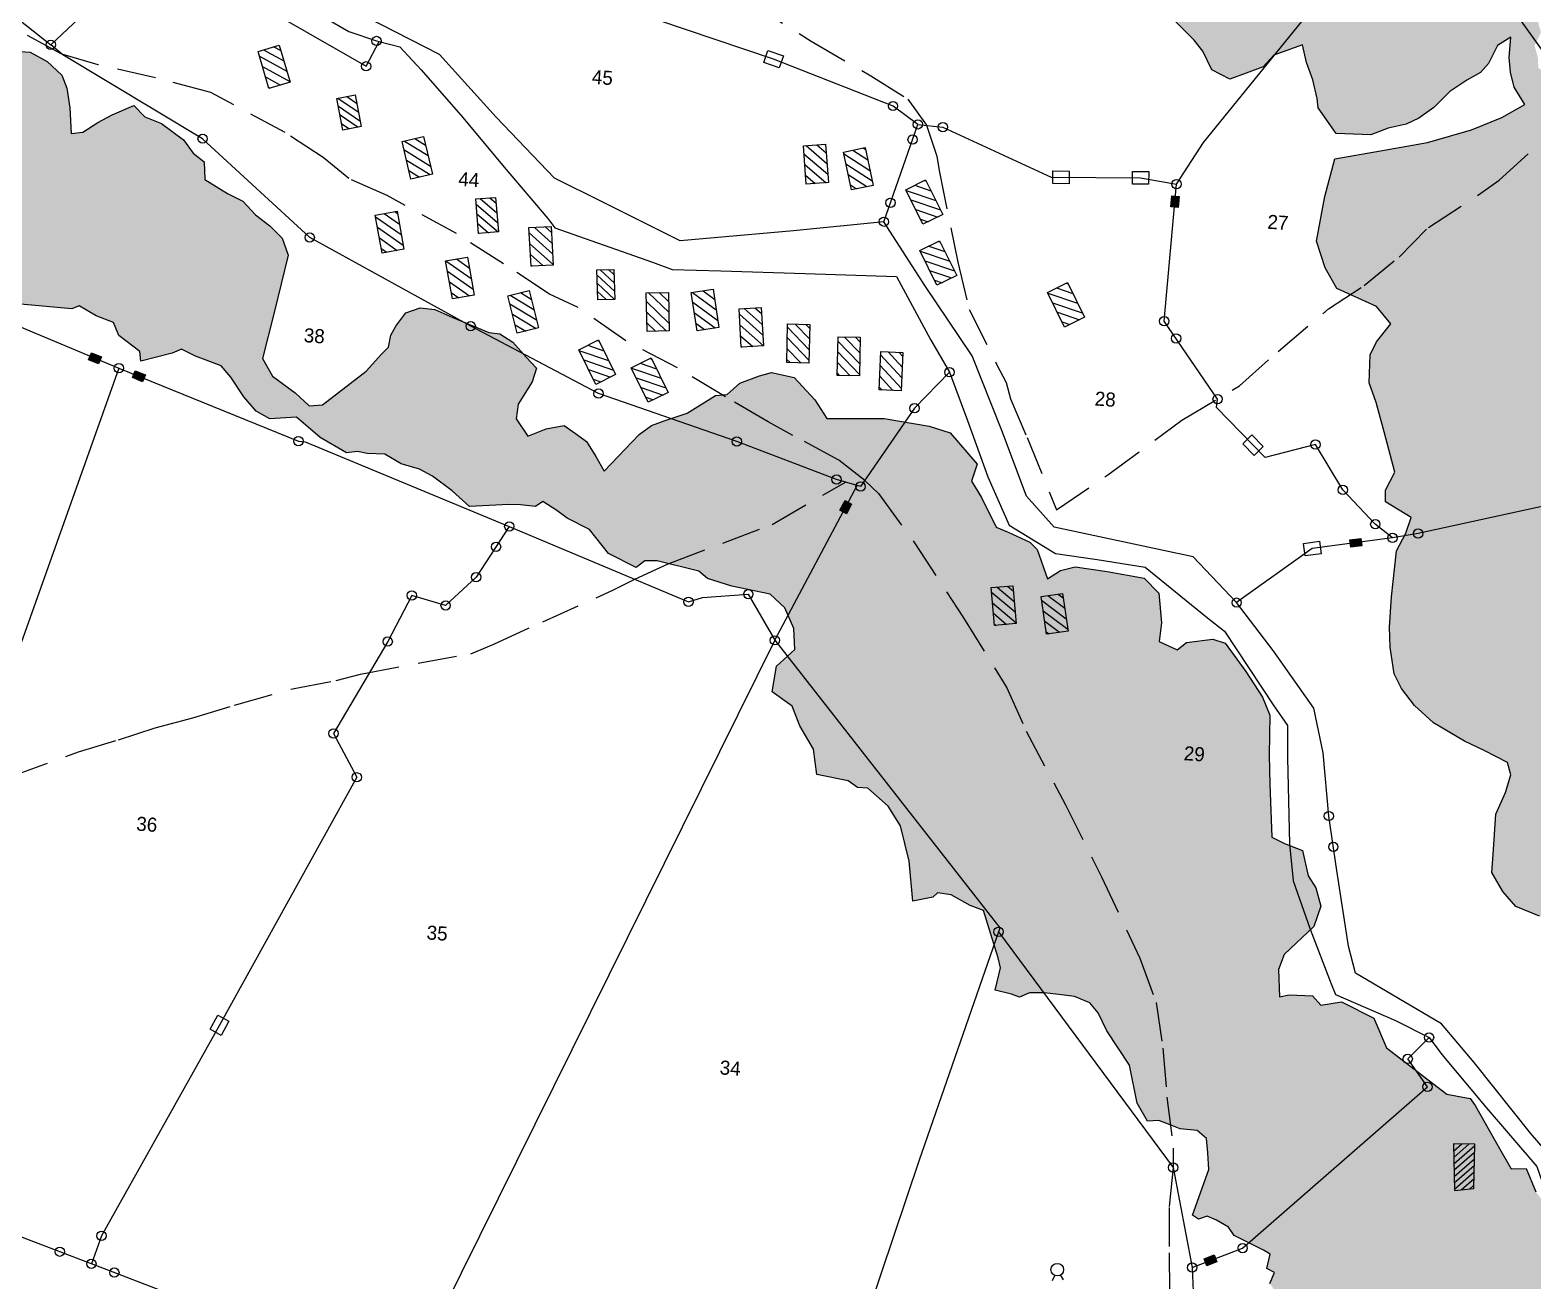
# Model space of a CAD drawing. Header units: metres. Extents: x 316291 to 322492, y 1878982 to 1885656.
# Drawn here: x 319795 to 320796, y 1881204 to 1882037 of the extents above; entities that cross this region are included whole.
import ezdxf

# ---------------------------------------------------------------- set-up
doc = ezdxf.new("R2010")
doc.units = ezdxf.units.M
doc.linetypes.add('DASHED', pattern=[0.75, 0.5, -0.25])
for name, color, linetype in [('LINE_FOOTPATH', 1, 'DASHED'), ('OTHERS', 1, 'Continuous'), ('POLY_HATCH', 12, 'Continuous'), ('POLY_PARCEL', 6, 'Continuous'), ('POLY_WATER', 4, 'Continuous'), ('SYM_STONE', 1, 'Continuous'), ('SYM_WELL', 1, 'Continuous'), ('TEXT_PARCEL', 7, 'Continuous'), ('VILLAGE BOUNDRY', 3, 'Continuous')]:
    doc.layers.add(name, color=color, linetype=linetype)
doc.styles.add('TEXT_MAP', font='')
doc.styles.get('TEXT_MAP').set_extended_font_data('Kruti Dev 050')
pattern_1 = [(0, (320060.2069, 1882012.824), (1.875, 1.875), [1.875, -1.875]), (90, (320062.0819, 1882012.824), (-1.875, 1.875), [1.875, -1.875])]

# ---------------------------------------------------------------- blocks, each defined once
blk = doc.blocks.new('STONE')
blk.add_circle((0, 0), 0.851)
blk = doc.blocks.new('STONESQUAREFILLED')
blk.add_hatch(color=256).paths.add_polyline_path([(0.7, -0.48), (0.7, 0.48), (-0.7, 0.48), (-0.7, -0.48)])
blk.add_lwpolyline([(-0.7, 0.48), (0.7, 0.48), (0.7, -0.48), (-0.7, -0.48)], close=True)
blk = doc.blocks.new('STONESQUARE')
at = {"layer": 'SYM_STONE'}
for p, q in [((-1.04, 0.81), (1.04, 0.81)), ((-1.04, -0.81), (-1.04, 0.81)), ((1.04, 0.81), (1.04, -0.81)), ((1.04, -0.81), (-1.04, -0.81))]:
    blk.add_line(p, q, dxfattribs=at)
blk = doc.blocks.new('MOTWELL')
for points in [[(-1.54, 2.96), (-0.8, 1.55)], [(1.54, 2.96), (0.8, 1.55)]]:
    blk.add_lwpolyline(points)
blk.add_circle((0, 0), 1.74)
blk = doc.blocks.new('3451')
at = {"layer": 'OTHERS'}
h = blk.add_hatch(dxfattribs=at)
h.set_pattern_fill('ANSI31', color=256, scale=7.789013, angle=-69.7254, style=0)
h.set_pattern_definition([(335.27461, (320383.9502, 1883729.292), (0.40723845, 0.8843673), [])])
h.paths.add_polyline_path([(320236.01, 1882263.64), (320238.66, 1882264.62), (320236.95, 1882269.26), (320234.29, 1882268.28)])
h = blk.add_hatch(dxfattribs=at)
h.set_pattern_fill('ANSI31', color=256, scale=6.525753, angle=-75.089, style=0)
h.set_pattern_definition([(329.91096, (320484.0323, 1883469.93255), (0.4089569, 0.70579877), [])])
h.paths.add_polyline_path([(320245.84, 1882258.95), (320248.13, 1882259.56), (320247.07, 1882263.57), (320244.78, 1882262.96)])
h = blk.add_hatch(dxfattribs=at)
h.set_pattern_fill('ANSI31', color=256, scale=7.789013, angle=-81.7855, style=0)
h.set_pattern_definition([(323.21445, (320756.4515, 1883658.4658), (0.58302865, 0.7797604), [])])
h.paths.add_polyline_path([(320305.54, 1882256.08), (320308.35, 1882256.48), (320307.64, 1882261.38), (320304.84, 1882260.97)])
h = blk.add_hatch(dxfattribs=at)
h.set_pattern_fill('ANSI31', color=256, scale=7.789013, angle=-74.0379, style=0)
h.set_pattern_definition([(330.96207, (320569.1104, 1883706.1201), (0.4725871, 0.85124034), [])])
h.paths.add_polyline_path([(320311.37, 1882255.75), (320314.1, 1882256.52), (320312.74, 1882261.28), (320310.01, 1882260.5)])
h = blk.add_hatch(dxfattribs=at)
h.set_pattern_fill('ANSI31', color=256, scale=7.789013, angle=-72.7528, style=0)
h.set_pattern_definition([(332.247164, (320480.0964, 1883709.0718), (0.4533773, 0.86162504), [])])
h.paths.add_polyline_path([(320254.95, 1882253.28), (320257.66, 1882254.12), (320256.19, 1882258.84), (320253.49, 1882258)])
h = blk.add_hatch(dxfattribs=at)
h.set_pattern_fill('ANSI31', color=256, scale=7.789013, angle=-59.7734, style=0)
h.set_pattern_definition([(345.22661, (320213.2333, 1883721.138), (0.2482716, 0.94144033), [])])
h.paths.add_polyline_path([(320320.81, 1882251.98), (320323.26, 1882253.4), (320320.77, 1882257.67), (320318.32, 1882256.25)])
h = blk.add_hatch(dxfattribs=at)
h.set_pattern_fill('ANSI31', color=256, scale=7.010111, angle=-81.5509, style=0)
h.set_pattern_definition([(323.44908, (320664.7137, 1883510.7119), (0.52184755, 0.70392725), [])])
h.paths.add_polyline_path([(320264.07, 1882246.91), (320266.59, 1882247.29), (320265.94, 1882251.69), (320263.41, 1882251.31)])
h = blk.add_hatch(dxfattribs=at)
h.set_pattern_fill('ANSI31', color=256, scale=7.789013, angle=-76.015, style=0)
h.set_pattern_definition([(328.98501, (320559.5288, 1883684.1954), (0.501673, 0.8344297), [])])
h.paths.add_polyline_path([(320251.91, 1882243.58), (320254.66, 1882244.26), (320253.46, 1882249.06), (320250.71, 1882248.38)])
h = blk.add_hatch(dxfattribs=at)
h.set_pattern_fill('ANSI31', color=256, scale=7.789013, angle=-83.0531, style=0)
h.set_pattern_definition([(321.94687, (320752.8869, 1883635.2719), (0.6001356, 0.766672), [])])
h.paths.add_polyline_path([(320271.07, 1882243.2), (320273.88, 1882243.54), (320273.28, 1882248.45), (320270.47, 1882248.11)])
h = blk.add_hatch(dxfattribs=at)
h.set_pattern_fill('ANSI31', color=256, scale=7.789013, angle=-59.7734, style=0)
h.set_pattern_definition([(345.22661, (320215.5511, 1883713.4743), (0.2482716, 0.94144033), [])])
h.paths.add_polyline_path([(320323.13, 1882244.31), (320325.58, 1882245.74), (320323.09, 1882250.01), (320320.64, 1882248.58)])
h = blk.add_hatch(dxfattribs=at)
h.set_pattern_fill('ANSI31', color=256, scale=7.789013, angle=-59.7734, style=0)
h.set_pattern_definition([(345.22661, (320232.2412, 1883709.2409), (0.2482716, 0.94144033), [])])
h.paths.add_polyline_path([(320339.82, 1882240.08), (320342.27, 1882241.5), (320339.78, 1882245.78), (320337.33, 1882244.35)])
h = blk.add_hatch(dxfattribs=at)
h.set_pattern_fill('ANSI31', color=256, scale=7.789013, angle=-75.8562, style=0)
h.set_pattern_definition([(329.143755, (320564.9391, 1883679.7959), (0.49935927, 0.8358164), [])])
h.paths.add_polyline_path([(320261.31, 1882238.33), (320264.06, 1882239.02), (320262.85, 1882243.82), (320260.1, 1882243.13)])
h = blk.add_hatch(dxfattribs=at)
h.set_pattern_fill('ANSI31', color=256, scale=6.069479, angle=-84.1913, style=0)
h.set_pattern_definition([(320.80873, (320676.8161, 1883316.54746), (0.4794215, 0.5880117), [])])
h.paths.add_polyline_path([(320279.89, 1882239.47), (320282.09, 1882239.69), (320281.7, 1882243.52), (320279.5, 1882243.3)])
h = blk.add_hatch(dxfattribs=at)
h.set_pattern_fill('ANSI31', color=256, scale=7.789013, angle=-84.9478, style=0)
h.set_pattern_definition([(320.0522, (320814.0565, 1883611.2455), (0.62515534, 0.7464111), [])])
h.paths.add_polyline_path([(320286.47, 1882235.87), (320289.29, 1882236.12), (320288.86, 1882241.04), (320286.04, 1882240.79)])
h = blk.add_hatch(dxfattribs=at)
h.set_pattern_fill('ANSI31', color=256, scale=7.789013, angle=-77.5372, style=0)
h.set_pattern_definition([(327.462846, (320638.6371, 1883668.3429), (0.52366155, 0.8208089), [])])
h.paths.add_polyline_path([(320292.86, 1882236.4), (320295.62, 1882237.02), (320294.56, 1882241.84), (320291.79, 1882241.23)])
h = blk.add_hatch(dxfattribs=at)
h.set_pattern_fill('ANSI31', color=256, scale=7.789013, angle=-71.9596, style=0)
h.set_pattern_definition([(333.04043, (320474.8494, 1883693.2721), (0.4414049, 0.86781934), [])])
h.paths.add_polyline_path([(320269.88, 1882234.5), (320272.57, 1882235.38), (320271.04, 1882240.08), (320268.35, 1882239.21)])
h = blk.add_hatch(dxfattribs=at)
h.set_pattern_fill('ANSI31', color=256, scale=7.789013, angle=-82.8212, style=0)
h.set_pattern_definition([(322.17881, (320774.8406, 1883628.6868), (0.59702706, 0.7690952), [])])
h.paths.add_polyline_path([(320298.66, 1882234.68), (320301.47, 1882235.03), (320300.85, 1882239.94), (320298.04, 1882239.58)])
h = blk.add_hatch(dxfattribs=at)
h.set_pattern_fill('ANSI31', color=256, scale=7.789013, angle=-87.2195, style=0)
h.set_pattern_definition([(317.78053, (320886.3091, 1883586.4937), (0.6542501, 0.72104475), [])])
h.paths.add_polyline_path([(320304.62, 1882233.11), (320307.45, 1882233.24), (320307.21, 1882238.18), (320304.38, 1882238.05)])
h = blk.add_hatch(dxfattribs=at)
h.set_pattern_fill('ANSI31', color=256, scale=7.789013, angle=-87.257, style=0)
h.set_pattern_definition([(317.74298, (320893.7493, 1883584.9094), (0.6547225, 0.7206158), [])])
h.paths.add_polyline_path([(320311.18, 1882231.9), (320314.01, 1882232.04), (320313.77, 1882236.98), (320310.94, 1882236.84)])
h = blk.add_hatch(dxfattribs=at)
h.set_pattern_fill('ANSI31', color=256, scale=7.789013, angle=-88.4502, style=0)
h.set_pattern_definition([(316.54981, (320927.2803, 1883570.9895), (0.66958605, 0.70682617), [])])
h.paths.add_polyline_path([(320316.66, 1882230.41), (320319.49, 1882230.49), (320319.36, 1882235.43), (320316.53, 1882235.35)])
h = blk.add_hatch(dxfattribs=at)
h.set_pattern_fill('ANSI31', color=256, scale=7.789013, angle=-59.7734, style=0)
h.set_pattern_definition([(345.22661, (320172.8005, 1883697.8219), (0.2482716, 0.94144033), [])])
h.paths.add_polyline_path([(320280.38, 1882228.66), (320282.83, 1882230.08), (320280.34, 1882234.36), (320277.89, 1882232.93)])
h = blk.add_hatch(dxfattribs=at)
h.set_pattern_fill('ANSI31', color=256, scale=7.789013, angle=-59.7734, style=0)
h.set_pattern_definition([(345.22661, (320179.6742, 1883695.9858), (0.2482716, 0.94144033), [])])
h.paths.add_polyline_path([(320287.25, 1882226.82), (320289.7, 1882228.25), (320287.21, 1882232.52), (320284.77, 1882231.1)])
h = blk.add_hatch(dxfattribs=at)
h.set_pattern_fill('ANSI31', color=256, scale=7.67602, angle=-81.0459, style=0)
h.set_pattern_definition([(323.954126, (320759.9345, 1883588.9618), (0.56460275, 0.775802), [])])
h.paths.add_polyline_path([(320333.45, 1882201.3), (320336.2, 1882201.73), (320335.44, 1882206.54), (320332.69, 1882206.11)])
h = blk.add_hatch(dxfattribs=at)
h.set_pattern_fill('ANSI31', color=256, scale=7.67602, angle=-77.7656, style=0)
h.set_pattern_definition([(327.23435, (320686.5847, 1883610.4402), (0.51928676, 0.8068372), [])])
h.paths.add_polyline_path([(320340.2, 1882200.64), (320342.92, 1882201.24), (320341.89, 1882206), (320339.16, 1882205.41)])
at = {"layer": 'POLY_HATCH', "ltscale": 10}
h = blk.add_hatch(dxfattribs=at)
h.set_pattern_fill('ZIGZAG', color=256, scale=15, style=0)
h.set_pattern_definition(pattern_1)
h.paths.add_polyline_path([(320413.72, 1882243.74), (320413.55, 1882245.48), (320413.72, 1882246.62), (320411.37, 1882250.85), (320409.92, 1882251.86), (320408.41, 1882253.8), (320407.71, 1882255.82), (320407.6, 1882257.43), (320407.84, 1882259.5), (320408.14, 1882260.98), (320409.15, 1882265.01), (320408.51, 1882266.68), (320408.41, 1882265.34), (320407.5, 1882264.07), (320406.33, 1882263.8), (320405.49, 1882262.93), (320403.1, 1882262.19), (320401.66, 1882262.39), (320400.55, 1882263.87), (320400.11, 1882265.27), (320400.08, 1882268.83), (320399.54, 1882273.12), (320399.1, 1882276.68), (320398.13, 1882277.35), (320397.96, 1882278.69), (320397.45, 1882280.17), (320398.16, 1882281.91), (320397.79, 1882282.92), (320397.22, 1882285.2), (320395.57, 1882285.53), (320394.06, 1882285.94), (320392.48, 1882286.2), (320390.7, 1882287.75), (320388.72, 1882289.22), (320386.94, 1882292.17), (320384.82, 1882294.32), (320383.31, 1882296.74), (320377.63, 1882303.58), (320375.78, 1882304.05), (320374.47, 1882303.98), (320371.07, 1882304.85), (320367.34, 1882307), (320365.16, 1882308.81), (320364.32, 1882310.49), (320363.07, 1882311.63), (320360.15, 1882311.76), (320357.09, 1882312.17), (320354.37, 1882312.43), (320351.38, 1882312.9), (320348.45, 1882313.31), (320346.27, 1882314.38), (320344.02, 1882316.19), (320341.83, 1882315.12), (320338.37, 1882315.92), (320335.38, 1882316.66), (320331.92, 1882317.8), (320329.4, 1882317.2), (320327.89, 1882317.53), (320322.61, 1882316.12), (320321.37, 1882315.65), (320319.05, 1882315.99), (320317.6, 1882316.86), (320313.91, 1882318.67), (320311.45, 1882318.94), (320310.48, 1882320.22), (320308.29, 1882321.22), (320307.18, 1882321.63), (320305.47, 1882321.63), (320303.82, 1882322.56), (320302.58, 1882323.7), (320300.6, 1882324.44), (320300.46, 1882326.52), (320299.35, 1882327.33), (320298.11, 1882329.07), (320296.73, 1882330.08), (320294.28, 1882332.9), (320292.63, 1882334.51), (320289.78, 1882335.31), (320288.06, 1882336.32), (320284.67, 1882337.39), (320281.54, 1882339.67), (320279.16, 1882341.95), (320277.17, 1882345.31), (320275.73, 1882349.06), (320274.55, 1882349.47), (320271.83, 1882351.14), (320268.5, 1882352.35), (320265.17, 1882355.03), (320262.52, 1882357.45), (320261.14, 1882359.46), (320258.76, 1882362.75), (320256.84, 1882363.08), (320253.11, 1882363.69), (320251.8, 1882363.28), (320250.22, 1882364.02), (320248.64, 1882364.49), (320247.13, 1882365.5), (320246.09, 1882366.57), (320244.3, 1882370.06), (320243.97, 1882373.41), (320243.53, 1882374.89), (320240.54, 1882371.94), (320237.08, 1882371), (320235.77, 1882372.47), (320234.39, 1882372.41), (320233.62, 1882373.28), (320232.17, 1882373.68), (320231.13, 1882373.28), (320228.31, 1882368.65), (320227.2, 1882367.18), (320224.34, 1882367.91), (320221.48, 1882367.51), (320219.7, 1882368.25), (320216.71, 1882369.25), (320214.53, 1882371.8), (320211.81, 1882372.27), (320209.22, 1882372.27), (320207.81, 1882374.62), (320204.14, 1882380.79), (320202.56, 1882381.2), (320201.66, 1882381.93), (320201.09, 1882383.48), (320200.72, 1882384.55), (320201.15, 1882386.43), (320201.25, 1882388.11), (320200.82, 1882390.72), (320199.81, 1882394.81), (320198.77, 1882394.61), (320197.79, 1882395.15), (320196.48, 1882394.95), (320191.98, 1882395.82), (320190.73, 1882396.36), (320188.95, 1882398.03), (320188.11, 1882399.44), (320187.54, 1882400.72), (320187.44, 1882402.13), (320185.19, 1882403), (320183.14, 1882402.39), (320181.36, 1882401.93), (320179.78, 1882402.8), (320178, 1882403.33), (320176.69, 1882405.08), (320174.7, 1882405.68), (320173.86, 1882406.89), (320173.29, 1882407.96), (320172.22, 1882406.96), (320171.68, 1882402.46), (320172.07, 1882401.09), (320173.43, 1882398.68), (320174.69, 1882396.37), (320176.75, 1882395.57), (320178.51, 1882395.37), (320181.08, 1882395.57), (320182.73, 1882393.46), (320183.99, 1882390.05), (320188.87, 1882387.24), (320193.65, 1882387.04), (320197.92, 1882389.15), (320199.38, 1882389.95), (320198.93, 1882387.34), (320199.08, 1882385.43), (320196.36, 1882381.42), (320196.71, 1882378.91), (320199.28, 1882373.69), (320198.12, 1882370.28), (320195.96, 1882367.16), (320193.6, 1882364.76), (320193.04, 1882362.55), (320189.27, 1882361.95), (320183.29, 1882366.96), (320181.93, 1882364.45), (320180.57, 1882362.65), (320179.52, 1882361.04), (320180.27, 1882357.43), (320181.23, 1882355.42), (320183.24, 1882350.2), (320185.2, 1882348.7), (320187.86, 1882347.99), (320190.63, 1882346.89), (320193.6, 1882347.89), (320195.46, 1882345.69), (320196.91, 1882342.78), (320199.13, 1882341.57), (320200.79, 1882338.96), (320204.46, 1882337.66), (320207.42, 1882337.36), (320210.89, 1882337.56), (320212.39, 1882338.56), (320214.27, 1882339.31), (320216.52, 1882340.25), (320218.31, 1882341), (320218.02, 1882342.97), (320217.27, 1882345.04), (320217.09, 1882346.54), (320218.78, 1882347.57), (320220.37, 1882349.92), (320222.72, 1882350.48), (320224.88, 1882350.76), (320227.14, 1882351.61), (320229.2, 1882352.92), (320230.7, 1882354.89), (320233.15, 1882359.78), (320233.15, 1882356.68), (320233.52, 1882353.86), (320235.68, 1882350.76), (320238.03, 1882348.7), (320240.28, 1882347.1), (320244.23, 1882346.45), (320247.17, 1882349.11), (320250.39, 1882351.33), (320253.11, 1882353.34), (320253.41, 1882352.03), (320254.32, 1882348.91), (320255.33, 1882345.9), (320256.64, 1882344.69), (320258.85, 1882343.38), (320263.48, 1882342.98), (320269.22, 1882342.68), (320265.8, 1882340.26), (320258.95, 1882336.84), (320256.94, 1882336.74), (320254.92, 1882337.14), (320253.21, 1882338.15), (320251.6, 1882339.96), (320246.77, 1882346.63), (320245.54, 1882344.85), (320244.61, 1882343.54), (320243.76, 1882342.51), (320242.45, 1882341.57), (320240.85, 1882340.63), (320238.59, 1882339.78), (320234.18, 1882339.78), (320230.33, 1882341.19), (320226.95, 1882344.66), (320225.82, 1882343.73), (320221.1, 1882338.76), (320223.36, 1882335.05), (320226.13, 1882331.53), (320229.9, 1882329.13), (320235.63, 1882326.72), (320237.99, 1882327.52), (320239.35, 1882329.93), (320242.82, 1882327.22), (320241.87, 1882324.41), (320243.12, 1882319.59), (320244.23, 1882314.77), (320246.59, 1882310.76), (320251.77, 1882309.75), (320254.14, 1882309.45), (320259.36, 1882308.15), (320262.53, 1882309.05), (320265.9, 1882308.85), (320265.75, 1882305.84), (320267.41, 1882302.23), (320269.77, 1882298.51), (320272.14, 1882297.41), (320273.39, 1882295.4), (320277.27, 1882295), (320283.5, 1882295.7), (320288.68, 1882297.91), (320295.01, 1882304.03), (320294.96, 1882306.04), (320296.93, 1882307.75), (320300.09, 1882309.95), (320305.98, 1882312.82), (320307.03, 1882305.74), (320308.29, 1882303.93), (320310.55, 1882301.93), (320309.54, 1882290.9), (320311.32, 1882289.22), (320312.9, 1882288.75), (320315.22, 1882288.15), (320317.27, 1882289.29), (320318.24, 1882290.1), (320319.35, 1882291.64), (320323.72, 1882292.17), (320325.16, 1882290.3), (320329.2, 1882287.28), (320331.79, 1882286.27), (320336.19, 1882285.4), (320337.83, 1882285.73), (320340.29, 1882288.42), (320342.47, 1882287.61), (320346.77, 1882284.19), (320349.29, 1882281.91), (320353.9, 1882277.89), (320355.08, 1882276.54), (320356.39, 1882274.26), (320358.77, 1882273.19), (320360.82, 1882274.13), (320362.94, 1882275.07), (320364.18, 1882276.68), (320367.78, 1882278.22), (320368.42, 1882276.01), (320369.39, 1882273.86), (320370.13, 1882271.51), (320370.33, 1882270.31), (320372.86, 1882267.19), (320377.29, 1882267.34), (320379.46, 1882268.35), (320381.71, 1882269), (320383.3, 1882269.87), (320385.11, 1882271.39), (320387, 1882273.57), (320389.1, 1882275.16), (320390.77, 1882276.25), (320391.71, 1882277.48), (320392.72, 1882279.87), (320394.32, 1882281.03), (320394.32, 1882278.42), (320394.61, 1882276.54), (320395.19, 1882274.65), (320396.71, 1882272.55), (320393.88, 1882270.67), (320390.12, 1882268.86), (320384.61, 1882266.83), (320378.66, 1882265.38), (320372.89, 1882263.93), (320371.95, 1882259.04), (320371.27, 1882253.27), (320372.62, 1882249.91), (320374.27, 1882247.36), (320379.51, 1882245.42), (320381.49, 1882243.34), (320379.84, 1882240.92), (320379.14, 1882239.18), (320379.24, 1882235.62), (320380.31, 1882233.14), (320381.59, 1882229.45), (320383.31, 1882224.42), (320382.26, 1882222), (320382.36, 1882220.53), (320385.77, 1882218.76), (320385.25, 1882216.69), (320384.22, 1882214.37), (320383.96, 1882208.43), (320383.96, 1882204.55), (320384.22, 1882201.97), (320384.99, 1882198.61), (320386.03, 1882196.8), (320387.84, 1882194.73), (320390.42, 1882192.67), (320394.56, 1882190.6), (320397.15, 1882189.57), (320400.25, 1882188.27), (320400.76, 1882186.72), (320400.25, 1882184.4), (320399.21, 1882181.56), (320399.21, 1882176.39), (320399.21, 1882174.06), (320400.76, 1882171.74), (320402.57, 1882169.93), (320405.68, 1882168.9), (320410.07, 1882168.38), (320412.14, 1882168.12), (320413.95, 1882167.86), (320415.24, 1882166.83), (320415.76, 1882165.8), (320416.02, 1882163.73), (320415.5, 1882162.96), (320416.28, 1882158.56), (320418.09, 1882157.01), (320420.16, 1882155.98), (320422.48, 1882155.2), (320424.55, 1882154.95), (320425.33, 1882154.69), (320429.72, 1882153.91), (320431.59, 1882148.61), (320434.69, 1882143.7), (320436.76, 1882141.64), (320440.12, 1882139.31), (320442.97, 1882139.05), (320447.36, 1882138.54), (320450.21, 1882138.79), (320452.79, 1882138.79), (320453.31, 1882139.05), (320457.45, 1882136.47), (320462.36, 1882134.66), (320467.53, 1882135.44), (320472.96, 1882138.54), (320478.39, 1882141.38), (320482.01, 1882144.22), (320483.05, 1882146.29), (320483.82, 1882149.65), (320483.56, 1882153.52), (320481.75, 1882153.26), (320478.13, 1882151.2), (320474, 1882150.68), (320471.67, 1882150.68), (320468.31, 1882150.94), (320466.24, 1882147.06), (320460.03, 1882146.8), (320454.86, 1882147.58), (320450.21, 1882145.77), (320444.52, 1882146.03), (320441.68, 1882146.29), (320441.42, 1882147.84), (320440.64, 1882151.45), (320440.64, 1882154.3), (320440.9, 1882155.33), (320441.16, 1882161.01), (320442.19, 1882164.37), (320444.78, 1882168.76), (320447.36, 1882172.12), (320449.95, 1882174.19), (320451.76, 1882175.74), (320452.79, 1882176.26), (320452.79, 1882178.32), (320450.98, 1882178.32), (320448.66, 1882179.36), (320447.62, 1882182.46), (320447.62, 1882184.52), (320447.62, 1882186.85), (320447.62, 1882189.17), (320446.59, 1882190.98), (320444, 1882194.34), (320442.71, 1882196.92), (320441.68, 1882198.73), (320437.79, 1882201.52), (320436.76, 1882203.85), (320435.47, 1882207.98), (320434.69, 1882213.66), (320433.4, 1882216.51), (320430.04, 1882218.57), (320428.74, 1882219.86), (320427.97, 1882221.67), (320426.67, 1882224), (320425.38, 1882225.29), (320421.5, 1882226.58), (320418.46, 1882226.7), (320419.1, 1882232.27), (320418.39, 1882233.41), (320416.88, 1882234.42), (320415.7, 1882236.23), (320414.86, 1882238.04), (320414.76, 1882239.98), (320414.06, 1882241.66)])
h = blk.add_hatch(dxfattribs=at)
h.set_pattern_fill('ZIGZAG', color=256, scale=15, style=0)
h.set_pattern_definition(pattern_1)
h.paths.add_polyline_path([(320370.04, 1882183.42), (320369.7, 1882187.1), (320369.44, 1882192.23), (320368.37, 1882194.46), (320366.01, 1882197.63), (320363.1, 1882201.05), (320361.51, 1882201.48), (320358.17, 1882200.79), (320357.01, 1882199.77), (320354.65, 1882200.71), (320354.78, 1882203.1), (320354.18, 1882206.87), (320352.16, 1882208.67), (320347.41, 1882209.18), (320343.25, 1882209.52), (320341.4, 1882208.92), (320339.82, 1882207.72), (320338.23, 1882211.4), (320337.24, 1882212.26), (320334.41, 1882213.37), (320332.83, 1882213.89), (320330.68, 1882217.57), (320329.27, 1882219.54), (320329.83, 1882221.76), (320326.1, 1882225.53), (320323.35, 1882226.21), (320317.56, 1882226.81), (320310.23, 1882226.3), (320308.52, 1882228.61), (320305.69, 1882231.26), (320302.73, 1882231.69), (320301.23, 1882231.18), (320298.78, 1882230.06), (320297.28, 1882228.52), (320295.78, 1882228.27), (320292.31, 1882225.78), (320289.44, 1882224.59), (320287.85, 1882223.9), (320286.35, 1882222.62), (320282.19, 1882217.65), (320281.03, 1882219.45), (320279.7, 1882221.25), (320278.54, 1882222.02), (320276.7, 1882223.13), (320274.43, 1882222.53), (320272.16, 1882221.42), (320270.48, 1882223.56), (320270.61, 1882225.44), (320272.2, 1882228.44), (320272.67, 1882230.23), (320271.26, 1882231.52), (320269.41, 1882233.31), (320267.65, 1882234.26), (320266.24, 1882234.34), (320261.52, 1882235.97), (320259.16, 1882236.82), (320257.24, 1882236.91), (320255.48, 1882236.14), (320254.32, 1882234.34), (320253.76, 1882233.14), (320253.55, 1882231.6), (320252.73, 1882230.66), (320250.89, 1882228.35), (320245.62, 1882223.64), (320243.94, 1882223.39), (320242.01, 1882224.93), (320238.97, 1882226.9), (320237.55, 1882229.04), (320238.63, 1882235.03), (320239.91, 1882242.47), (320239.01, 1882244.61), (320237.34, 1882246.07), (320235.41, 1882247.35), (320233.65, 1882248.98), (320231.64, 1882249.83), (320228.59, 1882251.46), (320228.38, 1882253.68), (320226.88, 1882254.71), (320225.55, 1882256.34), (320222.59, 1882258.22), (320220.4, 1882258.91), (320218.9, 1882260.27), (320216.2, 1882258.91), (320214.44, 1882257.79), (320212.6, 1882256.42), (320211.1, 1882256.17), (320210.71, 1882259.42), (320210.16, 1882261.9), (320209.43, 1882263.53), (320207.41, 1882265.15), (320205.18, 1882266.18), (320202.57, 1882266.18), (320200.72, 1882264.38), (320198.79, 1882262.84), (320197.64, 1882261.9), (320198.41, 1882258.65), (320197.51, 1882257.79), (320195.92, 1882256.51), (320194.93, 1882255.48), (320190.65, 1882257.19), (320188.72, 1882258.73), (320186.62, 1882260.27), (320183.44, 1882262.41), (320181.17, 1882263.44), (320178.9, 1882262.24), (320176.03, 1882260.27), (320175.98, 1882256.85), (320174.78, 1882256.25), (320173.15, 1882254.71), (320173.71, 1882253.09), (320174.44, 1882249.75), (320174.91, 1882246.92), (320175.81, 1882246.92), (320175.94, 1882244.7), (320177.61, 1882241.96), (320182.71, 1882240.16), (320186.62, 1882238.62), (320190, 1882239.39), (320191.76, 1882238.79), (320196.31, 1882238.88), (320200.64, 1882238.88), (320203.98, 1882236.4), (320206.13, 1882233.91), (320212.73, 1882233.74), (320213.63, 1882234.17), (320215.9, 1882233.06), (320218.17, 1882232.37), (320218.99, 1882230.75), (320221.78, 1882228.86), (320221.99, 1882227.67), (320225.93, 1882228.95), (320227.09, 1882229.55), (320228.94, 1882228.78), (320232.32, 1882227.75), (320233.65, 1882226.38), (320235.5, 1882223.99), (320237.17, 1882222.27), (320239.01, 1882221.42), (320242.4, 1882221.85), (320245.62, 1882219.45), (320249.09, 1882217.74), (320250.5, 1882218), (320251.75, 1882217.82), (320254.02, 1882217.91), (320256.21, 1882216.8), (320258.56, 1882216.28), (320260.32, 1882215.51), (320262.94, 1882213.8), (320265.3, 1882211.92), (320270.31, 1882212.52), (320271.81, 1882212.6), (320273.74, 1882212.52), (320274.64, 1882213.2), (320276.49, 1882212.18), (320277.9, 1882211.32), (320280.86, 1882210.04), (320283.48, 1882207.13), (320287.12, 1882205.59), (320288.19, 1882206.53), (320289.78, 1882206.61), (320295.18, 1882205.67), (320296.34, 1882204.82), (320299.55, 1882204.04), (320304.49, 1882203.36), (320306.5, 1882201.73), (320307.83, 1882199.17), (320308.13, 1882196.51), (320305.94, 1882194.2), (320305.6, 1882190.86), (320308.3, 1882189.24), (320309.46, 1882186.76), (320311.39, 1882183.93), (320312.03, 1882180.68), (320316.1, 1882180.17), (320317.35, 1882179.4), (320318.68, 1882179.4), (320321.46, 1882177.26), (320323.18, 1882174.86), (320324.59, 1882170.41), (320325.41, 1882165.36), (320327.94, 1882166.04), (320328.5, 1882166.64), (320330.25, 1882166.47), (320332.78, 1882165.27), (320334.54, 1882164.76), (320336.81, 1882158.86), (320337.2, 1882157.57), (320336.73, 1882154.66), (320338.83, 1882154.32), (320339.9, 1882153.98), (320341.15, 1882154.66), (320343.07, 1882154.75), (320345.26, 1882154.66), (320346.93, 1882154.58), (320348.95, 1882153.89), (320350.11, 1882152.69), (320351.35, 1882150.47), (320354.57, 1882146.27), (320355.85, 1882141.48), (320357.35, 1882139.26), (320358.77, 1882139.43), (320360.27, 1882139), (320361.6, 1882138.57), (320363.78, 1882138.49), (320365.03, 1882137.54), (320365.33, 1882135.75), (320365.63, 1882133.61), (320363.91, 1882127.62), (320364.73, 1882127.19), (320365.8, 1882127.62), (320367.04, 1882127.19), (320368.63, 1882126.42), (320369.44, 1882125.39), (320373.3, 1882123.76), (320374.2, 1882123.34), (320373.9, 1882121.45), (320374.89, 1882121.03), (320374.42, 1882119.57), (320378.28, 1882114.69), (320381.32, 1882116.58), (320383.08, 1882116.15), (320387.41, 1882116.75), (320388.91, 1882115.12), (320391.83, 1882109.64), (320392.94, 1882106.56), (320394.48, 1882103.82), (320397.19, 1882103.57), (320398.51, 1882103.39), (320399.76, 1882101.85), (320400.06, 1882099.8), (320403.87, 1882095.95), (320407.43, 1882092.44), (320408.76, 1882088.93), (320408.63, 1882086.11), (320411.16, 1882083.37), (320414.21, 1882081.74), (320416.69, 1882079.17), (320416.82, 1882075.32), (320417.55, 1882074.38), (320421.75, 1882071.13), (320424.28, 1882071.04), (320427.76, 1882070.19), (320429.26, 1882068.56), (320429.56, 1882067.28), (320430.46, 1882066.59), (320435.3, 1882067.02), (320438.95, 1882068.39), (320442.51, 1882070.19), (320446.45, 1882070.87), (320451.3, 1882072.58), (320457.13, 1882072.07), (320458.8, 1882072.67), (320457.81, 1882077.55), (320457.98, 1882079.86), (320457.08, 1882082), (320455.5, 1882084.31), (320453.61, 1882087.82), (320452.2, 1882088.93), (320450.91, 1882092.1), (320451.04, 1882093.72), (320450.27, 1882096.55), (320448.85, 1882096.98), (320446.75, 1882097.49), (320444.56, 1882103.65), (320444.86, 1882105.19), (320442.89, 1882109.98), (320440.71, 1882111.78), (320437.49, 1882112.21), (320436.33, 1882114.52), (320435.86, 1882115.8), (320435.56, 1882117.43), (320434.49, 1882118.46), (320433.16, 1882120.34), (320431.83, 1882121.2), (320430.84, 1882121.62), (320426.6, 1882122.91), (320425.96, 1882124.19), (320421.5, 1882125.13), (320419.65, 1882123.94), (320418.07, 1882125.73), (320416.22, 1882128.04), (320414.81, 1882128.56), (320413.09, 1882128.47), (320411.76, 1882128.47), (320409.62, 1882131.38), (320407.6, 1882133.61), (320406.19, 1882136.52), (320404.26, 1882136.35), (320402.59, 1882138.83), (320399.11, 1882144.13), (320398.39, 1882144.99), (320395.38, 1882145.33), (320387.28, 1882150.72), (320385.39, 1882154.4), (320381.11, 1882156.2), (320378.49, 1882155.6), (320377.33, 1882156.72), (320374.37, 1882156.63), (320373.13, 1882156.29), (320372.79, 1882159.8), (320373.35, 1882161.76), (320376.9, 1882165.62), (320377.63, 1882168.27), (320376.82, 1882170.58), (320375.75, 1882172.04), (320374.8, 1882175.2), (320372.45, 1882175.97), (320370.77, 1882176.66)])
at = {"layer": 'LINE_FOOTPATH', "ltscale": 10}
for points in [[(320320.42, 1882264.67), (320322.01, 1882260.82), (320322.42, 1882258.98), (320325.59, 1882247.46), (320327.47, 1882241.47), (320331.45, 1882234.73), (320332.81, 1882232.48), (320333.53, 1882230.41), (320335.98, 1882225.63), (320340.37, 1882216.64), (320346.63, 1882221.54), (320355.63, 1882229.2), (320362.68, 1882234.09), (320367.32, 1882238.82), (320373.38, 1882244.69), (320377.74, 1882247.98), (320381.98, 1882251.95), (320385.48, 1882255.99), (320391.88, 1882260.82), (320394.11, 1882262.67), (320399.7, 1882268.49)], [(320197.13, 1882339.52), (320202.93, 1882336.93), (320206.02, 1882335.31), (320209.28, 1882335.83), (320216.58, 1882335.6), (320221, 1882335.14), (320223.57, 1882333.3), (320228.42, 1882327.25), (320233.93, 1882322.12), (320239.67, 1882315.84), (320243.63, 1882311.69), (320249.43, 1882307.66), (320255.34, 1882303.86), (320261.37, 1882300.06), (320267.06, 1882296.08), (320273.61, 1882292.28), (320280.28, 1882287.79), (320290.9, 1882281.05), (320296.7, 1882278.8), (320304.93, 1882274.42), (320312.86, 1882270.5), (320317.8, 1882267.85), (320320.42, 1882264.67)], [(320315.6, 1882218.7), (320312.1, 1882221.08), (320306.03, 1882223.84), (320302.75, 1882225.37), (320297.09, 1882228.18), (320290.68, 1882231.48), (320283.85, 1882234.48), (320277.45, 1882238.33), (320273.68, 1882239.8), (320267.52, 1882243.28), (320261.24, 1882246.71), (320252.05, 1882250.99), (320246.99, 1882252.82), (320243.53, 1882255.27), (320238.48, 1882258.15), (320228.61, 1882262.61), (320221.41, 1882264.02), (320213.97, 1882265.18), (320209.24, 1882266.22), (320203.24, 1882268.97), (320200.15, 1882270.93), (320198.17, 1882271.54)], [(320287.07, 1882204.08), (320291.2, 1882206.35), (320304.16, 1882212.28), (320313.14, 1882218.34)], [(320315.6, 1882218.7), (320317.49, 1882217.17), (320322.51, 1882211.18), (320329.44, 1882202), (320335.57, 1882193.44), (320338.45, 1882188.06), (320344.08, 1882179.01), (320349.35, 1882170.08), (320354.93, 1882160.05), (320357.41, 1882154.49), (320358.67, 1882148.74), (320359.62, 1882142.5), (320360.87, 1882136.02), (320361.02, 1882133.55)], [(320157.92, 1882135.28), (320161.99, 1882138.55), (320165.63, 1882141.47), (320172.79, 1882147.41), (320179.74, 1882153.34), (320187.17, 1882159.35), (320193.52, 1882164.88), (320195.79, 1882166.36), (320201.91, 1882170.08), (320209.03, 1882173.4), (320217.46, 1882177.15), (320222.45, 1882179.03), (320227.04, 1882180.91), (320231.79, 1882182.49), (320236.99, 1882184.5), (320244.24, 1882187.08), (320249.76, 1882188.52), (320252.83, 1882189.56), (320260.09, 1882191.47), (320266.74, 1882193.12), (320269.61, 1882194.53), (320275.66, 1882197.85), (320284.37, 1882202.47), (320287.07, 1882204.08)], [(320361.02, 1882133.55), (320360.85, 1882128.4), (320361.26, 1882122.6), (320362.07, 1882112), (320362.64, 1882101.79), (320364.5, 1882092.61), (320365.85, 1882087.1), (320368.28, 1882076.17), (320369.29, 1882070.25)]]:
    blk.add_lwpolyline(points, dxfattribs=at)
at = {"layer": 'OTHERS'}
for p, q in [((320399.39, 1882139.18), (320396.66, 1882139.05)), ((320396.66, 1882139.05), (320397.18, 1882133.09)), ((320396.67, 1882138.92), (320396.81, 1882139.06)), ((320396.74, 1882138.11), (320397.73, 1882139.1)), ((320396.81, 1882137.3), (320398.66, 1882139.15)), ((320396.88, 1882136.48), (320399.39, 1882139)), ((320399.65, 1882133.48), (320399.39, 1882139.18)), ((320396.95, 1882135.67), (320399.43, 1882138.15)), ((320397.02, 1882134.86), (320399.47, 1882137.3)), ((320397.1, 1882134.05), (320399.51, 1882136.46)), ((320397.17, 1882133.23), (320399.55, 1882135.61)), ((320398.05, 1882133.23), (320399.59, 1882134.77)), ((320397.18, 1882133.09), (320399.65, 1882133.48)), ((320399.1, 1882133.39), (320399.63, 1882133.92))]:
    blk.add_line(p, q, dxfattribs=at)
for points in [[(320236.95, 1882269.26), (320238.66, 1882264.62), (320236.01, 1882263.64), (320234.29, 1882268.28)], [(320247.07, 1882263.57), (320248.13, 1882259.56), (320245.84, 1882258.95), (320244.78, 1882262.96)], [(320307.64, 1882261.38), (320308.35, 1882256.48), (320305.54, 1882256.08), (320304.84, 1882260.97)], [(320312.74, 1882261.28), (320314.1, 1882256.52), (320311.37, 1882255.75), (320310.01, 1882260.5)], [(320256.19, 1882258.84), (320257.66, 1882254.12), (320254.95, 1882253.28), (320253.49, 1882258)], [(320320.77, 1882257.67), (320323.26, 1882253.4), (320320.81, 1882251.98), (320318.32, 1882256.25)], [(320265.94, 1882251.69), (320266.59, 1882247.29), (320264.07, 1882246.91), (320263.41, 1882251.31)], [(320253.46, 1882249.06), (320254.66, 1882244.26), (320251.91, 1882243.58), (320250.71, 1882248.38)], [(320273.28, 1882248.45), (320273.88, 1882243.54), (320271.07, 1882243.2), (320270.47, 1882248.11)], [(320323.09, 1882250.01), (320325.58, 1882245.74), (320323.13, 1882244.31), (320320.64, 1882248.58)], [(320339.78, 1882245.78), (320342.27, 1882241.5), (320339.82, 1882240.08), (320337.33, 1882244.35)], [(320262.85, 1882243.82), (320264.06, 1882239.02), (320261.31, 1882238.33), (320260.1, 1882243.13)], [(320281.7, 1882243.52), (320282.09, 1882239.69), (320279.89, 1882239.47), (320279.5, 1882243.3)], [(320288.86, 1882241.04), (320289.29, 1882236.12), (320286.47, 1882235.87), (320286.04, 1882240.79)], [(320294.56, 1882241.84), (320295.62, 1882237.02), (320292.86, 1882236.4), (320291.79, 1882241.23)], [(320271.04, 1882240.08), (320272.57, 1882235.38), (320269.88, 1882234.5), (320268.35, 1882239.21)], [(320300.85, 1882239.94), (320301.47, 1882235.03), (320298.66, 1882234.68), (320298.04, 1882239.58)], [(320307.21, 1882238.18), (320307.45, 1882233.24), (320304.62, 1882233.11), (320304.38, 1882238.05)], [(320313.77, 1882236.98), (320314.01, 1882232.04), (320311.18, 1882231.9), (320310.94, 1882236.84)], [(320319.36, 1882235.43), (320319.49, 1882230.49), (320316.66, 1882230.41), (320316.53, 1882235.35)], [(320280.34, 1882234.36), (320282.83, 1882230.08), (320280.38, 1882228.66), (320277.89, 1882232.93)], [(320287.21, 1882232.52), (320289.7, 1882228.25), (320287.25, 1882226.82), (320284.77, 1882231.1)], [(320335.44, 1882206.54), (320336.2, 1882201.73), (320333.45, 1882201.3), (320332.69, 1882206.11)], [(320341.89, 1882206), (320342.92, 1882201.24), (320340.2, 1882200.64), (320339.16, 1882205.41)]]:
    blk.add_lwpolyline(points, close=True, dxfattribs=at)
at = {"layer": 'POLY_HATCH'}
for points in [[(320405.68, 1882168.9), (320402.57, 1882169.93), (320400.76, 1882171.74), (320399.21, 1882174.06), (320399.21, 1882176.39), (320399.21, 1882181.56), (320400.25, 1882184.4), (320400.76, 1882186.72), (320400.25, 1882188.27), (320397.15, 1882189.57), (320394.56, 1882190.6), (320390.42, 1882192.67), (320387.84, 1882194.73), (320386.03, 1882196.8), (320384.99, 1882198.61), (320384.22, 1882201.97), (320383.96, 1882204.55), (320383.96, 1882208.43), (320384.22, 1882214.37), (320385.25, 1882216.69), (320385.77, 1882218.76), (320382.36, 1882220.53), (320382.26, 1882222), (320383.31, 1882224.42), (320381.59, 1882229.45), (320380.31, 1882233.14), (320379.24, 1882235.62), (320379.14, 1882239.18), (320379.84, 1882240.92), (320381.49, 1882243.34), (320379.51, 1882245.42), (320374.27, 1882247.36), (320372.62, 1882249.91), (320371.27, 1882253.27), (320371.95, 1882259.04), (320372.89, 1882263.93)], [(320370.33, 1882270.31), (320370.13, 1882271.51), (320369.39, 1882273.86), (320368.42, 1882276.01), (320367.78, 1882278.22), (320364.18, 1882276.68), (320362.94, 1882275.07), (320360.82, 1882274.13), (320358.77, 1882273.19), (320356.39, 1882274.26), (320355.08, 1882276.54), (320353.9, 1882277.89), (320349.29, 1882281.91)], [(320202.57, 1882266.18), (320205.18, 1882266.18), (320207.41, 1882265.15), (320209.43, 1882263.53), (320210.16, 1882261.9), (320210.71, 1882259.42), (320211.1, 1882256.17), (320212.6, 1882256.42), (320214.44, 1882257.79), (320216.2, 1882258.91), (320218.9, 1882260.27), (320220.4, 1882258.91), (320222.59, 1882258.22), (320225.55, 1882256.34), (320226.88, 1882254.71), (320228.38, 1882253.68), (320228.59, 1882251.46), (320231.64, 1882249.83), (320233.65, 1882248.98), (320235.41, 1882247.35), (320237.34, 1882246.07), (320239.01, 1882244.61), (320239.91, 1882242.47), (320238.63, 1882235.03), (320237.55, 1882229.04), (320238.97, 1882226.9), (320242.01, 1882224.93), (320243.94, 1882223.39), (320245.62, 1882223.64), (320250.89, 1882228.35), (320252.73, 1882230.66), (320253.55, 1882231.6), (320253.76, 1882233.14), (320254.32, 1882234.34), (320255.48, 1882236.14), (320257.24, 1882236.91), (320259.16, 1882236.82), (320261.52, 1882235.97), (320266.24, 1882234.34), (320267.65, 1882234.26), (320269.41, 1882233.31), (320271.26, 1882231.52), (320272.67, 1882230.23), (320272.2, 1882228.44), (320270.61, 1882225.44), (320270.48, 1882223.56), (320272.16, 1882221.42), (320274.43, 1882222.53), (320276.7, 1882223.13), (320278.54, 1882222.02), (320279.7, 1882221.25), (320281.03, 1882219.45), (320282.19, 1882217.65), (320286.35, 1882222.62), (320287.85, 1882223.9), (320289.44, 1882224.59), (320292.31, 1882225.78), (320295.78, 1882228.27), (320297.28, 1882228.52), (320298.78, 1882230.06), (320301.23, 1882231.18), (320302.73, 1882231.69), (320305.69, 1882231.26), (320308.52, 1882228.61), (320310.23, 1882226.3), (320317.56, 1882226.81), (320323.35, 1882226.21), (320326.1, 1882225.53), (320329.83, 1882221.76), (320329.27, 1882219.54), (320330.68, 1882217.57), (320332.83, 1882213.89), (320334.41, 1882213.37), (320337.24, 1882212.26), (320338.23, 1882211.4), (320339.82, 1882207.72), (320341.4, 1882208.92), (320343.25, 1882209.52), (320347.41, 1882209.18), (320352.16, 1882208.67), (320354.18, 1882206.87), (320354.78, 1882203.1), (320354.65, 1882200.71), (320357.01, 1882199.77), (320358.17, 1882200.79), (320361.51, 1882201.48), (320363.1, 1882201.05), (320366.01, 1882197.63), (320368.37, 1882194.46), (320369.44, 1882192.23), (320369.7, 1882187.1), (320370.04, 1882183.42), (320370.77, 1882176.66), (320372.45, 1882175.97), (320374.8, 1882175.2), (320375.75, 1882172.04), (320376.82, 1882170.58), (320377.63, 1882168.27), (320376.9, 1882165.62), (320373.35, 1882161.76), (320372.79, 1882159.8), (320373.13, 1882156.29), (320374.37, 1882156.63), (320377.33, 1882156.72), (320378.49, 1882155.6), (320381.11, 1882156.2), (320385.39, 1882154.4), (320387.28, 1882150.72), (320395.38, 1882145.33), (320398.39, 1882144.99), (320399.11, 1882144.13), (320402.59, 1882138.83), (320404.26, 1882136.35), (320406.19, 1882136.52), (320407.6, 1882133.61)], [(320374.42, 1882119.57), (320374.89, 1882121.03), (320373.9, 1882121.45), (320374.2, 1882123.34), (320373.3, 1882123.76), (320369.44, 1882125.39), (320368.63, 1882126.42), (320367.04, 1882127.19), (320365.8, 1882127.62), (320364.73, 1882127.19), (320363.91, 1882127.62), (320365.63, 1882133.61), (320365.33, 1882135.75), (320365.03, 1882137.54), (320363.78, 1882138.49), (320361.6, 1882138.57), (320360.27, 1882139), (320358.77, 1882139.43), (320357.35, 1882139.26), (320355.85, 1882141.48), (320354.57, 1882146.27), (320351.35, 1882150.47), (320350.11, 1882152.69), (320348.95, 1882153.89), (320346.93, 1882154.58), (320345.26, 1882154.66), (320343.07, 1882154.75), (320341.15, 1882154.66), (320339.9, 1882153.98), (320338.83, 1882154.32), (320336.73, 1882154.66), (320337.2, 1882157.57), (320336.81, 1882158.86), (320334.54, 1882164.76), (320332.78, 1882165.27), (320330.25, 1882166.47), (320328.5, 1882166.64), (320327.94, 1882166.04), (320325.41, 1882165.36), (320324.59, 1882170.41), (320323.18, 1882174.86), (320321.46, 1882177.26), (320318.68, 1882179.4), (320317.35, 1882179.4), (320316.1, 1882180.17), (320312.03, 1882180.68), (320311.39, 1882183.93), (320309.46, 1882186.76), (320308.3, 1882189.24), (320305.6, 1882190.86), (320305.94, 1882194.2), (320308.13, 1882196.51), (320307.83, 1882199.17), (320306.5, 1882201.73), (320304.49, 1882203.36), (320299.55, 1882204.04), (320296.34, 1882204.82), (320295.18, 1882205.67), (320289.78, 1882206.61), (320288.19, 1882206.53), (320287.12, 1882205.59), (320283.48, 1882207.13), (320280.86, 1882210.04), (320277.9, 1882211.32), (320276.49, 1882212.18), (320274.64, 1882213.2), (320273.74, 1882212.52), (320271.81, 1882212.6), (320270.31, 1882212.52), (320265.3, 1882211.92), (320262.94, 1882213.8), (320260.32, 1882215.51), (320258.56, 1882216.28), (320256.21, 1882216.8), (320254.02, 1882217.91), (320251.75, 1882217.82), (320250.5, 1882218), (320249.09, 1882217.74), (320245.62, 1882219.45), (320242.4, 1882221.85), (320239.01, 1882221.42), (320237.17, 1882222.27), (320235.5, 1882223.99), (320233.65, 1882226.38), (320232.32, 1882227.75), (320228.94, 1882228.78), (320227.09, 1882229.55), (320225.93, 1882228.95), (320221.99, 1882227.67), (320221.78, 1882228.86), (320218.99, 1882230.75), (320218.17, 1882232.37), (320215.9, 1882233.06), (320213.63, 1882234.17), (320212.73, 1882233.74), (320206.13, 1882233.91)]]:
    blk.add_lwpolyline(points, dxfattribs=at)
at = {"layer": 'POLY_HATCH', "ltscale": 10}
blk.add_lwpolyline([(320372.89, 1882263.93), (320378.66, 1882265.38), (320384.61, 1882266.83), (320390.12, 1882268.86), (320393.88, 1882270.67), (320396.71, 1882272.55), (320395.19, 1882274.65), (320394.61, 1882276.54), (320394.32, 1882278.42), (320394.32, 1882281.03), (320392.72, 1882279.87), (320391.71, 1882277.48), (320390.77, 1882276.25), (320389.1, 1882275.16), (320387, 1882273.57), (320385.11, 1882271.39), (320383.3, 1882269.87), (320381.71, 1882269), (320379.46, 1882268.35), (320377.29, 1882267.34), (320372.86, 1882267.19), (320370.33, 1882270.31)], dxfattribs=at)
at = {"layer": 'POLY_PARCEL'}
for points in [[(320352.88, 1882259.33), (320355.98, 1882264.87), (320371.52, 1882287.02), (320381.62, 1882300.08)], [(320412.81, 1882249.84), (320412.3, 1882250.69), (320409.29, 1882269.18), (320404.38, 1882263.99), (320398.98, 1882279.02), (320381.62, 1882300.08)], [(320315.95, 1882266.84), (320300.28, 1882271.78), (320285.13, 1882275.76), (320277.13, 1882286.81), (320276.06, 1882287.66), (320266.11, 1882292.35), (320264.26, 1882292.98), (320259.7, 1882296.33), (320257.25, 1882298.13)], [(320207.73, 1882267.32), (320211.1, 1882270.91), (320214.8, 1882275.64), (320217.1, 1882279.89), (320217.5, 1882283.24)], [(320223.48, 1882281.53), (320225.28, 1882278.52), (320248.24, 1882267.32), (320249.71, 1882270.59)], [(320197.09, 1882274.62), (320207.73, 1882267.32)], [(320314.7, 1882217.99), (320311.99, 1882218.59), (320298.91, 1882222.59), (320280.81, 1882227.5), (320263.88, 1882235), (320242.52, 1882244.95), (320227.97, 1882256.64), (320209.36, 1882266.13), (320207.73, 1882267.32)], [(320319.29, 1882264.71), (320315.95, 1882266.84)], [(320315.79, 1882251.97), (320319.29, 1882264.71)], [(320319.29, 1882264.71), (320322.51, 1882264.58), (320336.81, 1882259.12), (320348.22, 1882259.83), (320352.88, 1882259.33)], [(320383.58, 1882215.98), (320381.26, 1882217.57), (320376.81, 1882221.68), (320372.91, 1882227.24), (320366.59, 1882225.15), (320359.94, 1882231.1), (320360.01, 1882232.19), (320352.51, 1882241.69), (320352.88, 1882259.33)], [(320412.81, 1882249.84), (320419.81, 1882236.78), (320424.22, 1882228.14), (320410.86, 1882223.76), (320386.81, 1882216.75), (320383.58, 1882215.98)], [(320188.19, 1882237.15), (320219.27, 1882226.57)], [(320325.49, 1882233.29), (320321.35, 1882228.38), (320315.12, 1882217.9), (320314.7, 1882217.99)], [(320219.27, 1882226.57), (320189.91, 1882122.08)], [(320219.27, 1882226.57), (320242.85, 1882218.81), (320243.73, 1882218.77), (320270.56, 1882209.74)], [(320305.51, 1882197.49), (320314.7, 1882217.99)], [(320383.58, 1882215.98), (320373.42, 1882213.91), (320364.22, 1882206.34)], [(320270.56, 1882209.74), (320266.76, 1882202.96), (320263.11, 1882199.07), (320258.69, 1882200.06), (320256.02, 1882193.95), (320249.9, 1882181.74), (320253.25, 1882176.33), (320237.86, 1882143.43), (320224.61, 1882115.48), (320223.56, 1882111.81)], [(320270.56, 1882209.74), (320294.13, 1882201.67), (320295.89, 1882202.35), (320301.71, 1882203.16), (320305.51, 1882197.49)], [(320305.51, 1882197.49), (320264.81, 1882099.07)], [(320305.51, 1882197.49), (320336.78, 1882162.67), (320336.65, 1882162.18)], [(320336.65, 1882162.18), (320328.48, 1882132.28), (320315.42, 1882082.35)], [(320336.65, 1882162.18), (320361.02, 1882133.55), (320364.33, 1882120.94)], [(320364.33, 1882120.94), (320370.62, 1882123.86), (320392.84, 1882146.09), (320390.07, 1882149.49), (320392.61, 1882152.42)], [(320223.56, 1882111.81), (320223.09, 1882111.96), (320189.91, 1882122.08)], [(320364.33, 1882120.94), (320364.8, 1882116.88), (320370.99, 1882110.11), (320388.3, 1882107.39), (320425.78, 1882064.18)], [(320264.81, 1882099.07), (320223.56, 1882111.81)]]:
    blk.add_lwpolyline(points, dxfattribs=at)
at = {"layer": 'POLY_WATER'}
for points in [[(320223.48, 1882281.53), (320225.56, 1882281.66), (320230.29, 1882279.46), (320237.12, 1882277.17), (320242.57, 1882273.14), (320245.71, 1882271.6), (320249.35, 1882270.65), (320249.71, 1882270.59)], [(320315.79, 1882251.97), (320304.3, 1882250.02), (320289.9, 1882247.76), (320279.68, 1882252.01), (320273.31, 1882254.67), (320265.33, 1882261.97), (320257.53, 1882269.49), (320245.86, 1882274.45), (320244.5, 1882275.2)], [(320249.71, 1882270.59), (320252.39, 1882270.12), (320255.29, 1882267.34), (320261.07, 1882261.64), (320266.78, 1882255.61), (320272.79, 1882249.45), (320273.76, 1882248.33), (320286.57, 1882244.79), (320289.16, 1882244.01), (320295.36, 1882244.27), (320306.17, 1882244.66), (320317.89, 1882245.09), (320322.79, 1882237.32), (320325.49, 1882233.29)], [(320364.22, 1882206.34), (320358.26, 1882211.8), (320340.24, 1882214.39), (320336.43, 1882218.11), (320332.69, 1882226.3), (320328.23, 1882235.59), (320321.6, 1882244.17), (320315.79, 1882251.97)], [(320325.49, 1882233.29), (320328.21, 1882227.26), (320331.33, 1882220.25), (320334.45, 1882214.25), (320340.62, 1882211.04), (320346.02, 1882210.65), (320352.23, 1882210.09), (320360.63, 1882204.16), (320362.93, 1882202.59), (320369.78, 1882193.61), (320371.81, 1882191.09), (320372.09, 1882186.93), (320373.09, 1882175.98), (320373.88, 1882171.26), (320376.47, 1882165.23), (320379.63, 1882158.42), (320380.28, 1882157.11), (320388.18, 1882154.29), (320392.61, 1882152.42)], [(320449.71, 1882121.96), (320445.62, 1882116.39), (320438.21, 1882119.44), (320434.66, 1882125.86), (320418.94, 1882131.71), (320413.36, 1882134.05), (320406.42, 1882141.07), (320398.59, 1882149.61), (320394.09, 1882154.26), (320382.63, 1882160), (320381.5, 1882163.37), (320379.35, 1882172.94), (320377.87, 1882179.86), (320376.61, 1882187.91), (320375, 1882193.51), (320369.31, 1882200.53), (320364.22, 1882206.34)], [(320392.61, 1882152.42), (320394.38, 1882150.33), (320400.51, 1882143.97), (320407.5, 1882136.86), (320409.63, 1882131.94), (320418.63, 1882127.75), (320419.37, 1882127.81), (320430.24, 1882124.24), (320430.55, 1882123.36), (320439, 1882114.77), (320444.94, 1882111.92), (320447.11, 1882105.73), (320447.73, 1882104.39), (320448.96, 1882103.42)]]:
    blk.add_lwpolyline(points, dxfattribs=at)
at = {"layer": 'SYM_STONE'}
for name, p, rotation in [('STONESQUARE', (320300.28, 1882271.78), 165.2971479345725), ('STONESQUAREFILLED', (320352.83, 1882257.06), 268.7956107599715), ('STONESQUAREFILLED', (320216.13, 1882227.62), 161.4708965224727), ('STONESQUARE', (320364.94, 1882226.62), 318.1776978964541), ('STONESQUAREFILLED', (320221.9, 1882225.71), 341.7766776213275), ('STONESQUAREFILLED', (320313.41, 1882215.13), 245.846174688624), ('STONESQUAREFILLED', (320378.94, 1882215.03), 11.50825096404669), ('STONESQUARE', (320373.42, 1882213.91), 11.5082509640467), ('STONESQUARE', (320237.86, 1882143.43), 244.6308096891279), ('STONESQUAREFILLED', (320366.61, 1882122), 24.93725718742047)]:
    blk.add_blockref(name, p, dxfattribs=dict(at, rotation=rotation))
at = {"layer": 'SYM_STONE', "xscale": 0.7, "yscale": 0.7, "zscale": 0.7}
for p in [(320249.35, 1882270.65), (320207.73, 1882267.32), (320248.24, 1882267.32), (320315.95, 1882266.84), (320319.29, 1882264.71), (320322.51, 1882264.58), (320318.75, 1882262.72), (320227.97, 1882256.64), (320316.47, 1882254.45), (320315.79, 1882251.97), (320242.52, 1882244.95), (320352.51, 1882241.69), (320354.17, 1882239.59), (320263.88, 1882235), (320325.49, 1882233.29), (320360.01, 1882232.19), (320219.27, 1882226.57), (320280.81, 1882227.5), (320321.35, 1882228.38), (320372.91, 1882227.24), (320298.91, 1882222.59), (320376.81, 1882221.68), (320242.85, 1882218.81), (320311.99, 1882218.59), (320315.12, 1882217.9), (320381.26, 1882217.57), (320383.58, 1882215.98), (320386.81, 1882216.75), (320270.56, 1882209.74), (320269.04, 1882207.02), (320364.22, 1882206.34), (320266.76, 1882202.96), (320294.13, 1882201.67), (320301.71, 1882203.16), (320258.69, 1882200.06), (320263.11, 1882199.07), (320305.51, 1882197.49), (320256.02, 1882193.95), (320249.9, 1882181.74), (320377.87, 1882179.86), (320253.25, 1882176.33), (320378.71, 1882175.96), (320336.65, 1882162.18), (320392.61, 1882152.42), (320390.07, 1882149.49), (320392.84, 1882146.09), (320361.02, 1882133.55), (320370.62, 1882123.86), (320364.33, 1882120.94), (320224.61, 1882115.48), (320219.42, 1882113.08), (320223.56, 1882111.81), (320226.58, 1882110.88)]:
    blk.add_blockref('STONE', p, dxfattribs=at)
at = {"layer": 'SYM_STONE', "ltscale": 10}
for p, rotation in [((320338.06, 1882259.19), 3.558293199082668), ((320348.22, 1882259.83), 183.5582931990828)]:
    blk.add_blockref('STONESQUARE', p, dxfattribs=dict(at, rotation=rotation))
at = {"layer": 'SYM_STONE', "ltscale": 10, "xscale": 0.7, "yscale": 0.7, "zscale": 0.7}
blk.add_blockref('STONE', (320352.88, 1882259.33), dxfattribs=at)
at = {"layer": 'SYM_WELL', "xscale": 0.461985949661637, "yscale": 0.461985949661637, "zscale": 0.461985949661637, "rotation": 187.7125915443805}
blk.add_blockref('MOTWELL', (320347.1, 1882119.49), dxfattribs=at)
at = {"layer": 'TEXT_PARCEL', "style": 'TEXT_MAP'}
for s, p in [('45', (320277.21, 1882267.06)), ('27', (320364.84, 1882254.42)), ('44', (320261.03, 1882252.83)), ('38', (320242.63, 1882231.51)), ('28', (320344.31, 1882230.31)), ('29', (320358.79, 1882185.74)), ('36', (320225.48, 1882167.59)), ('35', (320263.55, 1882156.21)), ('34', (320302.2, 1882141.51))]:
    blk.add_text(s, height=1.8, dxfattribs=at).set_placement(p)
blk = doc.blocks.new('5633')
at = {"layer": 'VILLAGE BOUNDRY', "xscale": 5.199427426073466, "yscale": 5.199427426073466, "zscale": 5.199427426073466, "rotation": 356.095985405272}
blk.add_blockref('3451', (-2007555, -7768620.3), dxfattribs=at)

msp = doc.modelspace()

# ---------------------------------------------------------------- block references
at = {"layer": 'VILLAGE BOUNDRY'}
msp.add_blockref('5633', (0, 0), dxfattribs=at)

doc.saveas('drawing.dxf')
